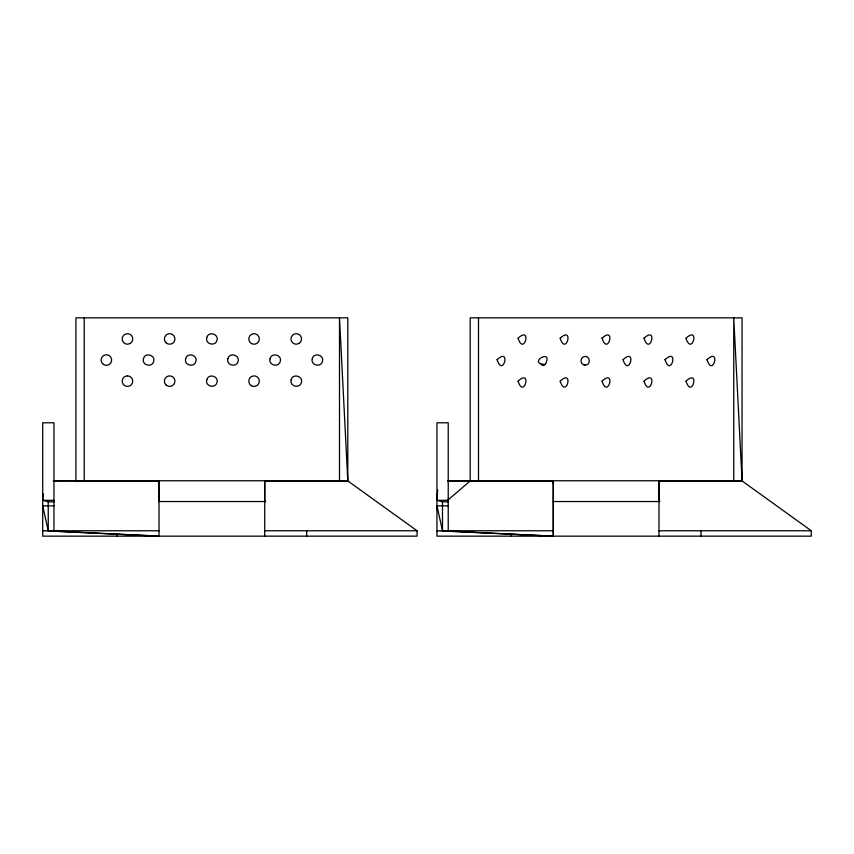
<?xml version="1.0" encoding="UTF-8"?>
<svg xmlns="http://www.w3.org/2000/svg" width="854" height="854" viewBox="0 0 854 854"><rect width="100%" height="100%" fill="white"/><g stroke="black" fill="none" stroke-linecap="round" stroke-linejoin="round"><path stroke-width="1.28" d="M117.126 536.152L117.126 534.209M264.719 501.565L264.729 480.919L347.813 480.919L417.051 530.772L417.051 536.152L42.7 536.152L42.7 422.783L53.962 422.783L53.962 530.772M511.375 536.152L511.375 534.209M553.275 530.772L436.949 530.772L553.275 536.152L553.275 480.77L552.88 483.407M658.978 501.565L658.978 480.919L742.062 480.919L811.3 530.772L811.3 536.152L436.949 536.152L436.949 422.783L448.222 422.783L448.222 530.772M53.962 501.832L48.24 501.832L42.7 500.327L43.17 493.751M448.222 501.832L442.489 501.832L436.949 500.327L437.707 489.812M158.438 484.72L159.015 480.77L53.45 480.919M436.949 509.507L437.547 507.02M448.03 499.974L470.191 480.919M545.29 364.487C554.032 347.108 526.171 363.526 545.29 364.487L542.066 364.914M544.233 364.925L543.144 365.064M585.214 365.064C591.352 365.17 590.05 354.922 584.136 356.63C581.51 357.314 580.229 360.601 581.585 362.918C581.393 364.53 586.965 365.416 584.136 364.914M53.332 480.77L347.802 480.759M447.763 480.77L742.062 480.759L733.746 317.848L733.746 480.77M447.709 480.919L553.275 480.919L470.191 480.77M42.7 500.327L53.962 500.327M436.949 500.327L448.222 500.327M265.754 501.533L159.015 501.533L159.015 480.77L159.015 536.152L42.7 530.772L159.015 530.772M553.264 501.533L660.014 501.533M53.962 505.846L42.7 505.867L48.24 530.772L159.015 536.152M448.222 505.846L436.949 505.867L442.489 530.772L553.275 536.152L553.275 480.77M264.729 530.772L417.051 530.772M658.978 530.772L811.3 530.772M658.978 536.152L658.978 480.791L742.062 480.919M264.729 536.152L264.729 480.791L347.813 480.919M75.931 480.77L159.015 480.919M658.978 480.791L686.68 480.919M264.729 480.791L292.42 480.919M541.094 364.487L542.109 364.914M347.802 480.77L339.497 317.848L339.497 480.77M742.051 481.581L742.051 317.848L470.191 317.848L470.191 481.581M700.963 530.772L700.963 536.152M478.496 317.848L478.496 480.77M442.489 501.832L442.489 530.772M347.802 481.581L347.802 317.848L75.931 317.848L75.931 481.581M306.703 530.772L306.703 536.152M84.236 317.848L84.236 480.77M48.24 501.832L48.24 530.772M497.113 359.662C502.953 378.247 511.279 346.543 497.113 359.662M518.1 338.195C523.94 356.78 532.277 325.086 518.1 338.195M518.1 381.119C523.94 399.715 532.277 368.01 518.1 381.119M560.171 338.195C566.01 356.78 574.347 325.086 560.171 338.195M560.171 381.119C566.01 399.715 574.347 368.01 560.171 381.119M602.07 338.195C607.899 356.78 616.236 325.086 602.07 338.195M602.07 381.119C607.899 399.715 616.236 368.01 602.07 381.119M623.057 359.662C628.896 378.247 637.233 346.543 623.057 359.662M644.044 338.195C649.883 356.78 658.22 325.086 644.044 338.195M644.044 381.119C649.883 399.715 658.22 368.01 644.044 381.119M665.042 359.662C670.881 378.247 679.208 346.543 665.042 359.662M686.029 338.195C691.868 356.78 700.205 325.086 686.029 338.195M686.029 381.119C691.868 399.715 700.205 368.01 686.029 381.119M707.016 359.662C712.855 378.247 721.192 346.543 707.016 359.662M143.472 358.68C141.465 365.16 152.151 368.021 153.656 361.413C155.663 354.933 144.977 352.072 143.472 358.68M185.67 358.68C183.674 365.16 194.36 368.021 195.865 361.413C197.861 354.933 187.175 352.072 185.67 358.68M206.775 337.576C204.768 344.055 215.454 346.927 216.959 340.308C218.966 333.829 208.28 330.968 206.775 337.576M206.775 379.784C204.768 386.264 215.454 389.125 216.959 382.517C218.966 376.038 208.28 373.166 206.775 379.784M227.869 358.68C225.872 365.16 236.558 368.021 238.063 361.413C240.059 354.933 229.374 352.072 227.869 358.68M270.077 358.68C268.071 365.16 278.756 368.021 280.261 361.413C282.268 354.933 271.583 352.072 270.077 358.68M291.171 379.784C289.175 386.264 299.861 389.125 301.366 382.517C303.362 376.038 292.676 373.166 291.171 379.784M312.276 358.68C310.269 365.16 320.955 368.021 322.47 361.413C324.467 354.933 313.781 352.072 312.276 358.68M130.107 343.511L127.47 344.226A5.273 5.273 0 0 1 122.506 337.138A5.273 5.273 0 0 1 130.854 334.907A5.273 5.273 0 0 1 130.107 343.511M298.911 343.511L296.274 344.226A5.273 5.273 0 0 1 291.31 337.138A5.273 5.273 0 0 1 299.658 334.907A5.273 5.273 0 0 1 298.911 343.511M127.47 375.867L126.104 376.048A5.273 5.273 0 0 0 123.424 384.535A5.273 5.273 0 0 0 132.242 383.371A5.273 5.273 0 0 0 127.47 375.867M165.932 342.678A5.273 5.273 0 0 0 174.76 340.308A5.273 5.273 0 0 0 168.302 333.85A5.273 5.273 0 0 0 165.932 342.678M251.428 343.511A5.273 5.273 0 0 0 259.338 338.942A5.273 5.273 0 0 0 251.428 334.373A5.273 5.273 0 0 0 251.428 343.511M251.428 385.72A5.273 5.273 0 0 0 259.338 381.151A5.273 5.273 0 0 0 251.428 376.582A5.273 5.273 0 0 0 251.428 385.72M165.932 384.876A5.273 5.273 0 0 0 174.76 382.517A5.273 5.273 0 0 0 168.302 376.048A5.273 5.273 0 0 0 165.932 384.876M102.629 363.772A5.273 5.273 0 0 0 111.458 361.413A5.273 5.273 0 0 0 104.999 354.954A5.273 5.273 0 0 0 102.629 363.772"/></g></svg>
